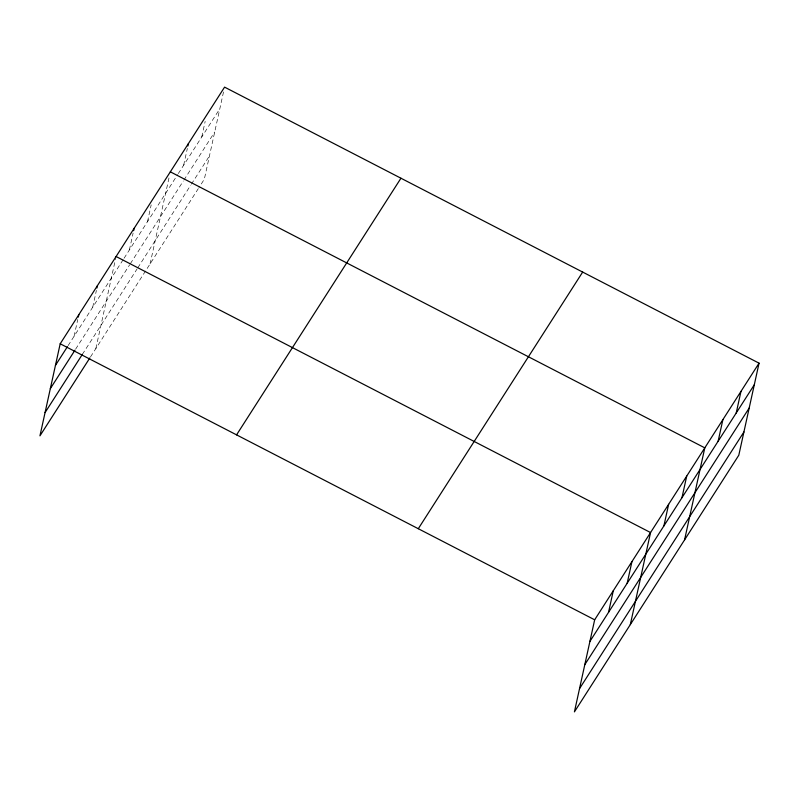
<?xml version="1.0" encoding="UTF-8"?>
<svg xmlns="http://www.w3.org/2000/svg" width="799" height="799" viewBox="0 0 799 799"><rect width="100%" height="100%" fill="white"/><g stroke="black" fill="none" stroke-linecap="round" stroke-linejoin="round"><path stroke-width="0.6" stroke-dasharray="4 3" d="M74.067 336.299L77.763 319.5M92.704 307.216L96.399 290.407M95.84 348.574L115.815 257.717M129.408 249.897L133.103 233.088M147.495 221.673L151.191 204.864M150.092 263.89L169.278 176.629M183.66 165.203L187.356 148.404M201.748 136.979L205.173 121.368M223.52 91.935L204.334 179.196L198.981 187.555M68.085 345.657L123.386 259.305M124.055 258.267L177.638 174.621M178.307 173.573L219.825 108.744M75.615 349.163L129.658 264.779M130.327 263.74L183.241 181.133M183.91 180.085L214.711 131.995M82.327 354.416L137.118 268.863M137.788 267.825L190.691 185.218M191.37 184.179L209.448 155.945M90.517 356.883L198.312 188.604"/><path stroke-width="1.2" d="M759.05 363.165L594.666 619.804L574.421 711.869L738.805 455.22L759.05 363.165L224.579 87.131L60.195 343.78L39.95 435.835L89.858 357.932M78.292 317.093L78.821 314.696M96.919 288.01L97.448 285.613M133.633 230.691L134.162 228.294M187.885 145.997L188.414 143.6M608.538 612.334L613.292 590.721M627.175 583.24L631.929 561.637M630.311 624.608L650.556 532.553L116.085 256.519M663.889 525.922L668.633 504.319M681.966 497.697L686.721 476.084M684.563 539.914L704.798 447.859L170.327 171.825M718.131 441.238L722.885 419.625M736.219 413.003L740.963 391.39M55.441 365.393L67.416 346.696M50.327 388.634L74.946 350.202M45.064 412.594L82.327 354.416M236.564 434.866L400.948 178.227M418.286 528.718L582.671 272.069M589.912 641.417L754.296 384.768M584.798 664.668L749.192 408.019M579.535 688.618L743.919 431.969M60.195 343.78L594.666 619.804"/></g></svg>
